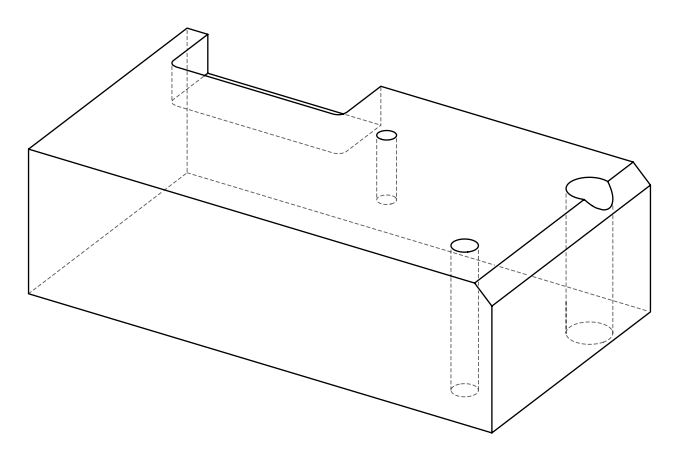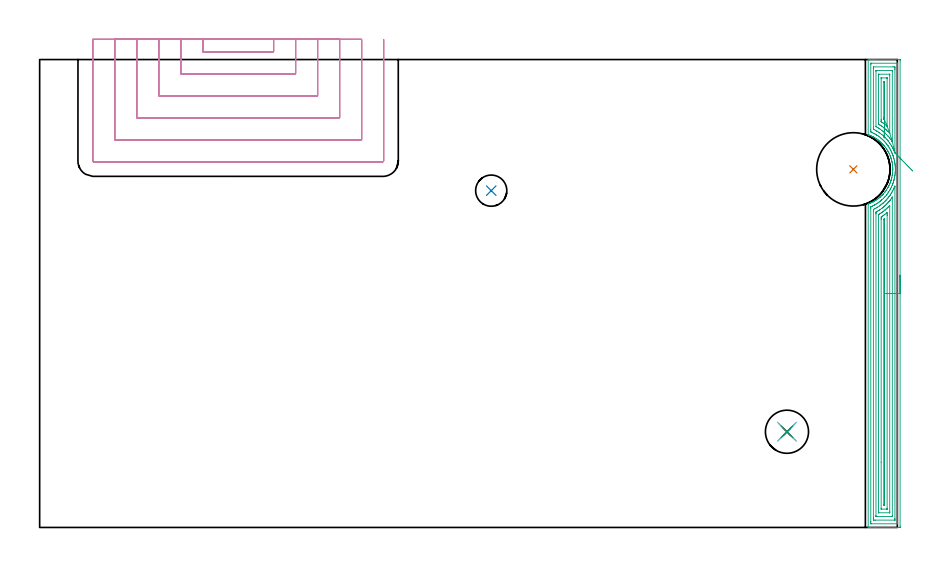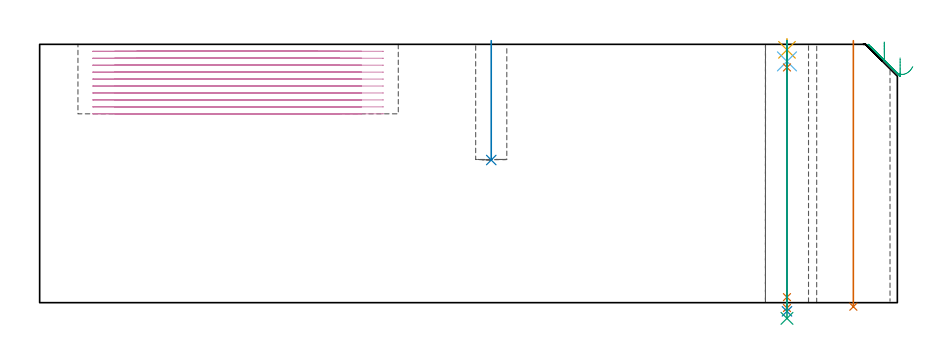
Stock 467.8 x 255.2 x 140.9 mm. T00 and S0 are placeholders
(PLAN: 9 operations, 8 tool changes, 57.5 min)
(1 INDEXABLE_INSERT_DRILL_THROUGH_HOLE_FROM_SOLID | STEP1HOLE_1 | NXT0302_035 | 0.58 min | 176952 mm3)
(2 INDEXABLE_INSERT_DRILL_BLIND_HOLE_FROM_SOLID | STEP1POCKET | NXT0302_005 | 0.26 min | 14244 mm3)
(3 AREA_MILL | FG_CHAMFER_SURFACE | UGT0205_001 | 13.55 min | 36589 mm3)
(4 MILL_SLOT | SLOT_PARTIAL_RECTANGULAR | NXT0201_012 | Follow Part, ap 4, ae 75% | 41.2 min | 420664 mm3)
(5 SPOT_DRILL | STEP1HOLE | NXT0321_9005460120000 | 0.05 min | 205 mm3)
(6 DRILL_BLIND_HOLE_INTO_CENTER | STEP1HOLE | NXT0301_033 | 0.05 min | 196 mm3)
(7 GUN_DRILL_THROUGH_HOLE | STEP1HOLE | UGT0307_002 | 0.63 min | 3664 mm3)
(8 SPADE_DRILL_TO_ENLARGE_THROUGH_HOLE | STEP1HOLE | UGT0306_005 | 0.59 min | 19128 mm3)
(9 DRILL_TO_ENLARGE_THROUGH_HOLE | STEP1HOLE | UGT0301_056 | 0.61 min | 37876 mm3)
(TOOL NXT0302_035 | Index. Insert Drill 40mm [880-D4000L40-05] | D40 PA176 FL200 Z2)
(TOOL NXT0302_005 | Index. Insert Drill 17mm [880-D1700L20-05] | D17 PA176 FL85 Z2)
(TOOL UGT0205_001 | Chamfer Mill 20 x 3 x 45 deg. | D20 FL50 Z2)
(TOOL NXT0201_012 | ENDMILL 16mm [2P460-1600-NA 1630] | D16 FL38 Z6)
(TOOL NXT0321_9005460120000 | NC Spot Drill, 142deg, 12mm, Carbide, Uncoated | D12 PA142 FL30 Z2)
(TOOL NXT0301_033 | Carbide Drill 6.2mm [860.1-0620-031A1-MM 2214] | D6.2 PA140 FL53 Z2)
(TOOL UGT0307_002 | Gun Drill 6 mm | D6 PA130 FL24 Z1)
(TOOL UGT0306_005 | Spade Drill 14.5mm | D14.5 PA132 FL10 Z2)
(TOOL UGT0301_056 | Twist Drill 23.5 mm | D23.5 PA118 FL155 Z2)
(OP 1 INDEXABLE_INSERT_DRILL_THROUGH_HOLE_FROM_SOLID)
G17 G21 G94 G90
T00 M6
G54
G17 G0 G90 X443.8 Y195.3 S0 M3
G43 Z150.9 H1
G94 G81 G98 Z-2.198 F250. R142.9
G80
M5
M2
(OP 2 INDEXABLE_INSERT_DRILL_BLIND_HOLE_FROM_SOLID)
G17 G21 G94 G90
T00 M6
G54
G17 G0 G90 X246.3 Y183.7 S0 M3
G43 Z150.9 H1
G94 G81 G98 Z77.8 F250. R142.9
G80
M5
M2
(OP 3 AREA_MILL)
G17 G21 G94 G90
T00 M6
G54
G17 G0 G90 X469.3 Y137.6 S1061 M3
G43 Z150.9 H0
Z133.5
G94 G1 Y137.562 Z132.628 F250.
Y137.448 Z131.764
Y137.259 Z130.912
Y136.997 Z130.08
Y136.663 Z129.274
Y136.26 Z128.5
Y135.792 Z127.764
Y135.26 Z127.072
Y134.671 Z126.429
Y134.028 Z125.84
Y133.336 Z125.308
Y132.6 Z124.84
Y131.826 Z124.437
Y131.02 Z124.103
Y130.188 Z123.841
Y129.336 Z123.652
Y128.472 Z123.538
Y127.6 Z123.5
Y0.629
X469.295 Y0.115 Z123.503
X469.292 Y0.01 Z123.506
X469.183 Y0. Z123.615
X455.522 Z137.274
X453.153 Z139.642
X452.207 Z140.592
X452.053 Y0.001 Z140.74
X451.968 Y0.004 Z140.824
X451.903 Y0.01 Z140.888
X451.9 Y0.182 Z140.9
Y176.332
X451.903 Y176.412 Z140.889
X452.01 Y176.462 Z140.785
X452.277 Y176.562 Z140.523
X452.331 Y176.583 Z140.469
X452.756 Y176.744 Z140.043
X452.84 Y176.779 Z139.96
X452.864 Y176.789 Z139.935
X453.153 Y176.919 Z139.643
X453.305 Y176.986 Z139.494
X453.51 Y177.077 Z139.29
X453.591 Y177.113 Z139.206
X453.631 Y177.131 Z139.167
X453.755 Y177.186 Z139.044
X454.467 Y177.536 Z138.328
X454.666 Y177.632 Z138.134
X454.676 Y177.637 Z138.123
X454.739 Y177.673 Z138.061
X454.905 Y177.769 Z137.89
X455.026 Y177.837 Z137.772
X455.26 Y177.971 Z137.539
X455.343 Y178.019 Z137.453
X455.404 Y178.054 Z137.394
X455.537 Y178.129 Z137.262
X455.918 Y178.362 Z136.882
X456.194 Y178.531 Z136.606
X456.428 Y178.687 Z136.372
X457.096 Y179.161 Z135.704
X457.318 Y179.319 Z135.482
X457.46 Y179.424 Z135.34
X457.873 Y179.759 Z134.925
X457.972 Y179.84 Z134.824
X458.116 Y179.956 Z134.683
X458.209 Y180.031 Z134.59
X458.24 Y180.057 Z134.56
X458.41 Y180.203 Z134.387
X458.545 Y180.318 Z134.253
X459.1 Y180.831 Z133.699
X459.223 Y180.951 Z133.575
X459.286 Y181.013 Z133.511
X459.342 Y181.067 Z133.456
X459.491 Y181.211 Z133.308
X459.527 Y181.25 Z133.272
X459.578 Y181.304 Z133.219
X459.631 Y181.359 Z133.168
X459.812 Y181.548 Z132.987
X459.87 Y181.61 Z132.926
X459.932 Y181.673 Z132.867
X459.99 Y181.735 Z132.809
X460.09 Y181.846 Z132.708
X460.162 Y181.926 Z132.634
X460.246 Y182.018 Z132.553
X460.325 Y182.105 Z132.474
X460.881 Y182.768 Z131.918
X461.038 Y182.964 Z131.76
X461.066 Y182.998 Z131.733
X461.428 Y183.485 Z131.368
X461.772 Y183.961 Z131.027
X462.304 Y184.785 Z130.495
X462.662 Y185.381 Z130.136
X462.83 Y185.679 Z129.967
X462.852 Y185.72 Z129.945
X463.066 Y186.124 Z129.734
X463.105 Y186.201 Z129.695
X463.288 Y186.572 Z129.509
X463.554 Y187.135 Z129.246
X463.666 Y187.399 Z129.131
X463.695 Y187.466 Z129.102
X463.896 Y187.978 Z128.903
X464.043 Y188.359 Z128.751
X464.28 Y189.032 Z128.517
X464.357 Y189.253 Z128.439
X464.371 Y189.297 Z128.425
X464.444 Y189.523 Z128.354
X464.455 Y189.566 Z128.342
X464.503 Y189.744 Z128.292
X464.543 Y189.883 Z128.255
X464.596 Y190.076 Z128.202
X464.614 Y190.146 Z128.182
X464.624 Y190.191 Z128.17
X464.68 Y190.419 Z128.117
X464.782 Y190.842 Z128.015
X464.828 Y191.04 Z127.965
X464.992 Y191.879 Z127.805
X465.001 Y191.933 Z127.793
X465.007 Y191.979 Z127.785
X465.138 Y192.827 Z127.661
X465.139 Y192.84 Z127.66
X465.224 Y193.72 Z127.567
X465.282 Y194.614 Z127.515
X465.293 Y195.061 Z127.501
X465.292 Y195.321 Z127.499
Y195.556 Z127.501
X465.286 Y195.939 Z127.512
X465.285 Y195.954
X465.262 Y196.401 Z127.534
X465.189 Y197.294 Z127.606
X465.182 Y197.344 Z127.611
X465.132 Y197.758 Z127.665
X465.078 Y198.188 Z127.717
X464.93 Y199.081 Z127.868
X464.835 Y199.515 Z127.963
X464.82 Y199.58 Z127.976
X464.792 Y199.712 Z128.006
X464.733 Y199.975 Z128.062
X464.604 Y200.474 Z128.189
X464.557 Y200.668 Z128.243
X464.543 Y200.724 Z128.257
X464.504 Y200.869 Z128.292
X464.336 Y201.421 Z128.462
X464.324 Y201.458 Z128.475
X464.221 Y201.762 Z128.577
X464.159 Y201.929 Z128.64
X464.033 Y202.262 Z128.761
X463.958 Y202.468 Z128.84
X463.943 Y202.509 Z128.856
X463.888 Y202.656 Z128.909
X463.553 Y203.466 Z129.245
X463.515 Y203.549 Z129.282
X463.488 Y203.604 Z129.309
X463.396 Y203.794 Z129.404
X463.374 Y203.838 Z129.425
X463.077 Y204.443 Z129.72
X462.79 Y204.981 Z130.009
X462.662 Y205.22 Z130.136
X462.595 Y205.336 Z130.202
X462.323 Y205.785 Z130.473
X462.043 Y206.23 Z130.754
X461.771 Y206.637 Z131.026
X461.425 Y207.123 Z131.374
X461.044 Y207.621 Z131.756
X460.881 Y207.833 Z131.918
X460.746 Y208.001 Z132.052
X460.733 Y208.017 Z132.064
X460.365 Y208.445 Z132.432
X460.298 Y208.521 Z132.5
X460.162 Y208.672 Z132.633
X459.996 Y208.861 Z132.802
X459.952 Y208.91 Z132.847
X459.895 Y208.968 Z132.903
X459.529 Y209.345 Z133.269
X459.122 Y209.749 Z133.675
X459.068 Y209.804 Z133.73
X459.003 Y209.863 Z133.795
X458.848 Y210.003 Z133.948
X458.641 Y210.192 Z134.156
X458.209 Y210.572 Z134.59
X458.062 Y210.697 Z134.737
X457.987 Y210.757 Z134.813
X457.318 Y211.281 Z135.481
X457.222 Y211.353 Z135.576
X457.109 Y211.438 Z135.689
X456.897 Y211.591 Z135.901
X456.657 Y211.753 Z136.14
X456.427 Y211.909 Z136.371
X455.53 Y212.484 Z137.269
X454.645 Y212.974 Z138.153
X454.555 Y213.021 Z138.243
X454.467 Y213.067 Z138.329
X454.326 Y213.141 Z138.473
X454.251 Y213.181 Z138.549
X454.201 Y213.205 Z138.599
X454.029 Y213.29 Z138.767
X453.853 Y213.378 Z138.945
X453.755 Y213.423 Z139.044
X453.716 Y213.439 Z139.084
X453.248 Y213.639 Z139.552
X452.864 Y213.802 Z139.935
X452.649 Y213.886 Z140.151
X452.46 Y213.96 Z140.339
X452.277 Y214.031 Z140.518
X452.093 Y214.105 Z140.703
X451.903 Y214.188 Z140.889
X451.9 Y214.333 Z140.9
Y255.018
X451.903 Y255.19 Z140.888
X452.051 Y255.197 Z140.741
X452.207 Y255.2 Z140.592
X452.439 Z140.361
X453.153 Z139.642
X454.386 Z138.411
X454.905 Z137.889
X455.522 Z137.274
X468.923 Z123.874
X469.186 Y255.197 Z123.612
X469.292 Y255.19 Z123.506
X469.299 Y255.081 Z123.499
X469.3 Y254.571 Z123.5
Y127.6
X467.886 Z124.914
X467.885 Y2.583 Z124.915
X467.884 Y2.418 Z124.916
X467.88 Y2.054 Z124.92
X467.879 Y2.017 Z124.921
X467.825 Y2.01 Z124.975
X467.716 Y2.005 Z125.084
X467.579 Y2.001 Z125.221
X453.561 Z139.239
X453.379 Y2.007 Z139.421
X453.345 Y2.01 Z139.455
X453.321 Y2.018 Z139.479
X453.32 Y2.059 Z139.48
X453.316 Y2.252 Z139.484
X453.315 Y2.418 Z139.485
X453.314 Y3.147 Z139.486
Y174.096
X453.316 Y174.824 Z139.484
X453.318 Y174.866 Z139.482
X453.321 Y174.881 Z139.479
X453.334 Y174.891 Z139.466
X453.535 Y174.99 Z139.265
X453.878 Y175.145 Z138.922
X454.029 Y175.215 Z138.771
X454.477 Y175.428 Z138.323
X454.905 Y175.636 Z137.895
X455.068 Y175.718 Z137.732
X455.382 Y175.885 Z137.418
X455.638 Y176.031 Z137.162
X455.781 Y176.114 Z137.019
X456.193 Y176.358 Z136.607
X456.657 Y176.637 Z136.143
X456.744 Y176.691 Z136.056
X456.88 Y176.779 Z135.92
X457.268 Y177.049 Z135.532
X457.534 Y177.236 Z135.266
X457.785 Y177.416 Z135.015
X458.138 Y177.673 Z134.662
X458.291 Y177.794 Z134.509
X458.41 Y177.89 Z134.39
X458.777 Y178.192 Z134.023
X459.231 Y178.567 Z133.569
X459.261 Y178.593 Z133.539
X459.286 Y178.615 Z133.514
X460.187 Y179.461 Z132.613
X460.607 Y179.901 Z132.193
X461.038 Y180.354 Z131.762
X461.835 Y181.29 Z130.965
X461.853 Y181.312 Z130.947
X461.914 Y181.392 Z130.886
X462.235 Y181.816 Z130.565
X462.479 Y182.144 Z130.321
X462.611 Y182.327 Z130.189
X462.79 Y182.583 Z130.01
X462.97 Y182.854 Z129.83
X463.089 Y183.038 Z129.711
X463.654 Y183.941 Z129.146
X463.666 Y183.963 Z129.134
X463.972 Y184.514 Z128.828
X464.14 Y184.826 Z128.66
X464.278 Y185.096 Z128.522
X464.543 Y185.626 Z128.257
X464.627 Y185.807 Z128.173
X464.971 Y186.614 Z127.829
X465.268 Y187.354 Z127.532
X465.351 Y187.578 Z127.449
X465.419 Y187.773 Z127.381
X465.578 Y188.24 Z127.222
X465.632 Y188.403 Z127.168
X465.789 Y188.919 Z127.011
X465.896 Y189.297 Z126.904
X465.945 Y189.476 Z126.855
X465.981 Y189.618 Z126.819
X466.12 Y190.191 Z126.68
X466.139 Y190.271 Z126.661
X466.306 Y191.085 Z126.494
X466.376 Y191.49 Z126.424
X466.433 Y191.839 Z126.367
X466.453 Y191.979 Z126.347
X466.539 Y192.624 Z126.261
X466.566 Y192.874 Z126.234
X466.621 Y193.435 Z126.179
X466.645 Y193.768 Z126.155
X466.675 Y194.274 Z126.125
X466.693 Y194.662 Z126.107
X466.703 Y195.139 Z126.097
Y195.556
X466.692 Y196.045 Z126.108
X466.673 Y196.45 Z126.127
X466.634 Y196.998 Z126.166
X466.604 Y197.344 Z126.196
X466.536 Y197.992 Z126.264
X466.506 Y198.239 Z126.294
X466.457 Y198.597 Z126.343
X466.391 Y199.035 Z126.409
X466.375 Y199.133 Z126.425
X466.295 Y199.6 Z126.505
X466.204 Y200.027 Z126.596
X466.192 Y200.079 Z126.608
X466.177 Y200.147 Z126.623
X465.989 Y200.921 Z126.811
X465.884 Y201.341 Z126.916
X465.75 Y201.815 Z127.05
X465.493 Y202.633 Z127.307
X465.466 Y202.709 Z127.334
X465.419 Y202.84 Z127.381
X465.212 Y203.393 Z127.588
X465.179 Y203.481 Z127.621
X465.131 Y203.604 Z127.669
X464.926 Y204.106 Z127.874
X464.758 Y204.498 Z128.042
X464.543 Y204.957 Z128.257
X464.328 Y205.392 Z128.472
X464.102 Y205.841 Z128.698
X463.86 Y206.286 Z128.94
X463.666 Y206.629 Z129.134
X463.331 Y207.18 Z129.469
X462.79 Y208.022 Z130.01
X462.755 Y208.074 Z130.045
X462.664 Y208.204 Z130.136
X462.092 Y208.968 Z130.708
X461.914 Y209.198 Z130.886
X461.62 Y209.563 Z131.18
X461.367 Y209.863 Z131.433
X461.038 Y210.233 Z131.762
X460.55 Y210.757 Z132.25
X460.162 Y211.15 Z132.638
X459.642 Y211.651 Z133.158
X459.286 Y211.972 Z133.514
X458.983 Y212.236 Z133.817
X458.617 Y212.545 Z134.183
X458.41 Y212.709 Z134.39
X457.742 Y213.227 Z135.058
X457.534 Y213.375 Z135.266
X457.441 Y213.439 Z135.359
X456.657 Y213.954 Z136.143
X456.43 Y214.101 Z136.37
X456.062 Y214.333 Z136.738
X455.781 Y214.492 Z137.019
X455.44 Y214.682 Z137.36
X454.905 Y214.962 Z137.895
X454.39 Y215.228 Z138.41
X453.46 Y215.645 Z139.34
X453.321 Y215.708 Z139.479
X453.317 Y215.955 Z139.483
X453.315 Y216.122 Z139.485
X453.314 Y216.851 Z139.486
X453.315 Y252.617 Z139.485
X453.316 Y252.782 Z139.484
X453.32 Y253.146 Z139.48
X453.321 Y253.183 Z139.479
X453.375 Y253.19 Z139.425
X453.484 Y253.195 Z139.316
X453.621 Y253.199 Z139.179
X467.639 Z125.161
X467.821 Y253.193 Z124.979
X467.856 Y253.19 Z124.944
X467.879 Y253.182 Z124.921
X467.881 Y253.141 Z124.92
X467.884 Y252.948 Z124.916
X467.885 Y252.782 Z124.915
X467.886 Y252.053 Z124.914
Y127.6
X466.472 Z126.328
X466.471 Y4.92 Z126.329
X466.469 Y4.206 Z126.331
X466.467 Y4.031 Z126.333
X466.465 Y4.01 Z126.335
X466.446 Y4.007 Z126.354
X466.396 Y4.003 Z126.404
X466.295 Y4.001 Z126.505
X455.781 Y4. Z137.019
X455.103 Y4.004 Z137.697
X454.905 Y4.01 Z137.895
X454.735 Y4.035 Z138.065
X454.732 Y4.206 Z138.068
X454.73 Y4.385 Z138.07
X454.729 Y5.1 Z138.071
X454.728 Y5.281 Z138.072
X454.729 Y172.488 Z138.071
X454.733 Y173.202 Z138.067
X454.735 Y173.376 Z138.065
X454.74 Y173.428 Z138.06
X454.782 Y173.451 Z138.018
X454.905 Y173.515 Z137.895
X455.286 Y173.708 Z137.514
X455.781 Y173.961 Z137.019
X455.868 Y174.007 Z136.932
X456.029 Y174.096 Z136.771
X456.43 Y174.329 Z136.37
X456.657 Y174.464 Z136.143
X456.981 Y174.66 Z135.819
X457.515 Y174.99 Z135.285
X457.526 Y174.998 Z135.274
X458.045 Y175.363 Z134.755
X458.41 Y175.621 Z134.39
X458.561 Y175.73 Z134.239
X458.771 Y175.885 Z134.029
X459.061 Y176.114 Z133.739
X459.286 Y176.296 Z133.514
X459.548 Y176.511 Z133.252
X459.87 Y176.779 Z132.93
X460.027 Y176.916 Z132.773
X460.162 Y177.038 Z132.638
X460.488 Y177.34 Z132.312
X460.841 Y177.673 Z131.959
X460.942 Y177.771 Z131.858
X461.038 Y177.867 Z131.762
X461.379 Y178.22 Z131.421
X461.711 Y178.567 Z131.089
X461.81 Y178.674 Z130.99
X461.914 Y178.79 Z130.886
X462.223 Y179.146 Z130.577
X462.494 Y179.461 Z130.306
X462.63 Y179.625 Z130.17
X462.79 Y179.822 Z130.01
X463.022 Y180.119 Z129.778
X463.203 Y180.355 Z129.597
X463.402 Y180.625 Z129.398
X463.666 Y180.988 Z129.134
X463.773 Y181.14 Z129.027
X463.848 Y181.25 Z128.952
X464.124 Y181.677 Z128.676
X464.424 Y182.144 Z128.376
X464.47 Y182.218 Z128.33
X464.543 Y182.337 Z128.257
X464.8 Y182.775 Z128.
X464.951 Y183.038 Z127.849
X465.119 Y183.343 Z127.681
X465.434 Y183.932 Z127.366
X465.715 Y184.524 Z127.085
X465.855 Y184.826 Z126.945
X465.992 Y185.135 Z126.808
X466.245 Y185.72 Z126.555
X466.26 Y185.756 Z126.54
X466.295 Y185.841 Z126.505
X466.465 Y186.226 Z126.335
X466.469 Y185.901 Z126.331
X466.471 Y185.72 Z126.329
X466.472 Y127.6 Z126.328
X465.057 Z127.743
Y6.364
X465.055 Y6.188 Z127.745
X465.052 Y6.049 Z127.748
X465.05 Y6.013 Z127.75
X465.031 Y6.009 Z127.769
X464.978 Y6.006 Z127.822
X464.543 Y6. Z128.257
X456.657 Z136.143
X456.223 Y6.004 Z136.577
X456.17 Y6.007 Z136.63
X456.149 Y6.01 Z136.651
X456.148 Y6.026 Z136.652
X456.144 Y6.09 Z136.656
X456.143 Y6.15 Z136.657
Y6.52
Y171.045
X456.144 Y171.414 Z136.656
X456.148 Y171.934 Z136.652
X456.15 Y172.007 Z136.65
X456.197 Y172.036 Z136.603
X456.318 Y172.106 Z136.482
X456.674 Y172.308 Z136.126
X457.219 Y172.629 Z135.581
X457.534 Y172.819 Z135.266
X457.768 Y172.963 Z135.032
X458.145 Y173.202 Z134.655
X458.303 Y173.311 Z134.497
X458.41 Y173.385 Z134.39
X459.337 Y174.044 Z133.463
X459.407 Y174.096 Z133.393
X459.831 Y174.434 Z132.969
X460.162 Y174.702 Z132.638
X460.319 Y174.831 Z132.481
X460.51 Y174.99 Z132.29
X460.794 Y175.24 Z132.006
X461.038 Y175.459 Z131.762
X461.257 Y175.661 Z131.543
X461.495 Y175.885 Z131.305
X461.71 Y176.093 Z131.09
X461.914 Y176.297 Z130.886
X462.15 Y176.538 Z130.65
X462.382 Y176.779 Z130.418
X462.581 Y176.993 Z130.219
X462.79 Y177.222 Z130.01
X463. Y177.459 Z129.8
X463.185 Y177.673 Z129.615
X463.408 Y177.937 Z129.392
X463.666 Y178.249 Z129.134
X463.807 Y178.424 Z128.993
X463.919 Y178.567 Z128.881
X464.19 Y178.927 Z128.61
X464.543 Y179.4 Z128.257
X464.568 Y179.435 Z128.232
X464.587 Y179.461 Z128.213
X464.99 Y180.047 Z127.81
X465.046 Y180.124 Z127.754
X465.051 Y180.128 Z127.749
X465.053 Y180.127 Z127.747
X465.056 Y180.086 Z127.744
X465.057 Y180.035 Z127.743
Y179.962
Y127.6
X463.643 Z129.157
Y8.677
X463.64 Y8.242 Z129.16
X463.636 Y8.026 Z129.164
X463.633 Y8.01 Z129.167
X463.606 Y8.006 Z129.194
X463.548 Y8.002 Z129.252
X463.453 Y8. Z129.347
X457.671 Y8.001 Z135.129
X457.618 Y8.002 Z135.182
X457.58 Y8.007 Z135.22
X457.564 Y8.011 Z135.236
X457.562 Y8.029 Z135.238
X457.559 Y8.236 Z135.241
X457.557 Y8.653 Z135.243
Y170.52
X457.562 Y170.627 Z135.238
X457.564 Y170.649 Z135.236
X457.591 Y170.67 Z135.209
X457.653 Y170.711 Z135.147
X457.828 Y170.818 Z134.972
X458.009 Y170.929 Z134.791
X458.41 Y171.177 Z134.39
X458.553 Y171.268 Z134.247
X458.779 Y171.414 Z134.021
X459.081 Y171.623 Z133.719
X459.286 Y171.768 Z133.514
X459.598 Y171.989 Z133.202
X460.042 Y172.308 Z132.758
X460.111 Y172.36 Z132.689
X460.162 Y172.4 Z132.638
X460.601 Y172.754 Z132.199
X461.038 Y173.108 Z131.762
X461.089 Y173.15 Z131.711
X461.151 Y173.202 Z131.649
X461.562 Y173.562 Z131.238
X461.914 Y173.877 Z130.886
X462.027 Y173.981 Z130.773
X462.15 Y174.096 Z130.65
X462.478 Y174.415 Z130.322
X462.79 Y174.723 Z130.01
X462.922 Y174.856 Z129.878
X463.053 Y174.99 Z129.747
X463.531 Y175.486 Z129.269
X463.636 Y175.593 Z129.164
X463.643 Y174.96 Z129.157
Y127.6
X462.229 Z130.571
X462.228 Y10.465 Z130.572
X462.226 Y10.146 Z130.574
X462.223 Y10.038 Z130.577
X462.221 Y10.01 Z130.579
X462.198 Y10.007 Z130.602
X462.142 Y10.004 Z130.658
X461.914 Y10.001 Z130.886
X459.286 Z133.514
X459.134 Y10.003 Z133.666
X459.013 Y10.007 Z133.787
X458.981 Y10.01 Z133.819
X458.978 Y10.053 Z133.822
X458.975 Y10.144 Z133.825
X458.972 Y10.465 Z133.828
X458.971 Y35.58 Z133.829
X458.972 Y168.158 Z133.828
X458.975 Y168.731 Z133.825
X458.978 Y169.046 Z133.822
X458.991 Y169.341 Z133.809
X459.414 Y169.625 Z133.386
X459.857 Y169.936 Z132.943
X460.162 Y170.152 Z132.638
X460.374 Y170.303 Z132.426
X460.673 Y170.52 Z132.127
X460.881 Y170.68 Z131.919
X461.038 Y170.804 Z131.762
X461.861 Y171.468 Z130.939
X461.914 Y171.508 Z130.886
X462.222 Y171.719 Z130.578
X462.225 Y171.414 Z130.575
X462.228 Y171.094 Z130.572
X462.229 Y170.52 Z130.571
Y170.198
Y127.6
X460.815 Z131.985
X460.814 Y12.482 Z131.986
X460.813 Y12.253 Z131.987
X460.809 Y12.035 Z131.991
X460.808 Y12.014 Z131.992
X460.797 Y12.01 Z132.003
X460.765 Y12.004 Z132.035
X460.724 Y12.002 Z132.076
X460.407 Y12.003 Z132.393
X460.398 Y12.01 Z132.402
X460.392 Y12.018 Z132.408
X460.388 Y12.253 Z132.412
X460.386 Y12.481 Z132.414
Y167.837
X460.387 Y167.964 Z132.413
X460.39 Y168.031 Z132.41
X460.392 Y168.059 Z132.408
X460.439 Y168.099 Z132.361
X460.56 Y168.192 Z132.24
X460.636 Y168.248 Z132.164
X460.696 Y168.291 Z132.104
X460.754 Y168.33 Z132.046
X460.8 Y168.357 Z132.
X460.807 Y168.359 Z131.993
X460.809 Y168.354 Z131.991
X460.812 Y168.321 Z131.988
X460.814 Y168.066 Z131.986
X460.815 Y127.6 Z131.985
Y126.728 Z132.023
Y125.864 Z132.137
Y125.012 Z132.326
Y124.18 Z132.588
Y123.374 Z132.922
Y122.6 Z133.325
Y121.864 Z133.794
Y121.172 Z134.325
Y120.529 Z134.914
Y119.94 Z135.557
Y119.408 Z136.25
Y118.94 Z136.985
Y118.537 Z137.759
Y118.203 Z138.565
Y117.941 Z139.397
Y117.752 Z140.249
Y117.638 Z141.114
Y117.6 Z141.985
G0 Z150.9
X476.216 Y194.373
Z128.79
G1 X475.844 Y194.752 Z128.098
X475.432 Y195.173 Z127.455
X474.982 Y195.632 Z126.865
X474.497 Y196.126 Z126.334
X473.982 Y196.652 Z125.865
X473.441 Y197.204 Z125.462
X472.877 Y197.78 Z125.128
X472.295 Y198.374 Z124.865
X471.699 Y198.983 Z124.676
X471.093 Y199.6 Z124.562
X470.483 Y200.223 Z124.524
X469.873 Y200.845 Z124.562
X469.268 Y201.463 Z124.676
X468.672 Y202.072 Z124.864
X468.09 Y202.666 Z125.126
X467.525 Y203.242 Z125.46
X466.984 Y203.794 Z125.863
X466.469 Y204.32 Z126.331
X466.465 Y204.324 Z126.335
X466.397 Y204.498 Z126.403
X466.295 Y204.754 Z126.505
X466.026 Y205.392 Z126.774
X465.803 Y205.893 Z126.997
X465.613 Y206.286 Z127.187
X465.419 Y206.678 Z127.381
X465.249 Y207.007 Z127.551
X465.158 Y207.18 Z127.642
X464.835 Y207.776 Z127.965
X464.658 Y208.074 Z128.142
X464.543 Y208.263 Z128.257
X464.089 Y208.968 Z128.711
X463.666 Y209.6 Z129.134
X463.478 Y209.863 Z129.322
X462.89 Y210.656 Z129.91
X462.81 Y210.757 Z129.99
X462.79 Y210.781 Z130.01
X462.398 Y211.248 Z130.402
X462.054 Y211.651 Z130.746
X461.914 Y211.805 Z130.886
X461.218 Y212.545 Z131.582
X461.038 Y212.724 Z131.762
X460.294 Y213.439 Z132.506
X460.162 Y213.557 Z132.638
X459.391 Y214.227 Z133.409
X459.286 Y214.311 Z133.514
X459.258 Y214.333 Z133.542
X458.41 Y214.979 Z134.39
X458.067 Y215.228 Z134.733
X457.534 Y215.58 Z135.266
X456.657 Y216.152 Z136.143
X456.586 Y216.195 Z136.214
X455.781 Y216.629 Z137.019
X455.059 Y217.016 Z137.741
X454.905 Y217.092 Z137.895
X454.76 Y217.164 Z138.04
X454.737 Y217.184 Z138.063
X454.734 Y217.191 Z138.066
X454.729 Y217.91 Z138.071
Y218.09
Y250.28
X454.731 Y250.994 Z138.069
X454.733 Y251.169 Z138.067
X454.735 Y251.19 Z138.065
X454.754 Y251.193 Z138.046
X454.804 Y251.197 Z137.996
X454.905 Y251.199 Z137.895
X465.419 Z127.381
X466.097 Y251.196 Z126.703
X466.295 Y251.19 Z126.505
X466.465 Y251.165 Z126.335
X466.468 Y250.994 Z126.332
X466.47 Y250.815 Z126.33
X466.471 Y250.1 Z126.329
X466.472 Y249.919 Z126.328
X466.471 Y204.498 Z126.329
X466.469 Y204.32 Z126.331
X465.051 Y210.47 Z127.749
X465.047 Y210.472 Z127.753
X465.015 Y210.513 Z127.785
X464.964 Y210.585 Z127.836
X464.845 Y210.757 Z127.955
X464.543 Y211.183 Z128.257
X464.196 Y211.651 Z128.604
X463.666 Y212.343 Z129.134
X463.503 Y212.545 Z129.297
X462.79 Y213.381 Z130.01
X462.738 Y213.439 Z130.062
X461.914 Y214.306 Z130.886
X461.887 Y214.333 Z130.913
X461.448 Y214.752 Z131.352
X461.038 Y215.14 Z131.762
X460.943 Y215.228 Z131.857
X460.162 Y215.892 Z132.638
X459.886 Y216.122 Z132.914
X459.286 Y216.581 Z133.514
X458.7 Y217.016 Z134.1
X458.41 Y217.211 Z134.39
X457.867 Y217.57 Z134.933
X457.534 Y217.784 Z135.266
X457.335 Y217.91 Z135.465
X456.225 Y218.541 Z136.575
X456.162 Y218.579 Z136.638
X456.149 Y218.59 Z136.651
X456.147 Y218.6 Z136.653
X456.145 Y218.629 Z136.655
X456.143 Y218.804 Z136.657
Y248.836
X456.145 Y249.012 Z136.655
X456.148 Y249.151 Z136.652
X456.15 Y249.187 Z136.65
X456.169 Y249.191 Z136.631
X456.222 Y249.194 Z136.578
X456.657 Y249.2 Z136.143
X464.543 Z128.257
X464.977 Y249.196 Z127.823
X465.03 Y249.193 Z127.77
X465.051 Y249.19 Z127.749
X465.052 Y249.174 Z127.748
X465.056 Y249.11 Z127.744
X465.057 Y249.05 Z127.743
Y248.68
Y210.757
X465.056 Y210.557 Z127.745
X465.053 Y210.475 Z127.747
X465.051 Y210.47 Z127.749
X463.637 Y215.008 Z129.163
X463.621 Y215.016 Z129.179
X463.585 Y215.048 Z129.215
X463.55 Y215.082 Z129.25
X462.79 Y215.866 Z130.01
X462.536 Y216.122 Z130.264
X461.914 Y216.71 Z130.886
X461.58 Y217.016 Z131.22
X461.038 Y217.479 Z131.762
X460.519 Y217.91 Z132.281
X460.162 Y218.185 Z132.638
X459.341 Y218.804 Z133.459
X459.286 Y218.842 Z133.514
X459.178 Y218.915 Z133.622
X458.41 Y219.417 Z134.39
X458.241 Y219.526 Z134.559
X457.973 Y219.698 Z134.827
X457.648 Y219.899 Z135.152
X457.568 Y219.949 Z135.232
X457.564 Y219.972 Z135.236
X457.561 Y220.025 Z135.239
X457.558 Y220.134 Z135.242
X457.557 Y220.569 Z135.243
Y246.523
X457.561 Y246.958 Z135.239
X457.564 Y247.174 Z135.236
X457.567 Y247.19 Z135.233
X457.594 Y247.194 Z135.206
X457.652 Y247.197 Z135.148
X457.747 Y247.2 Z135.053
X463.529 Y247.199 Z129.271
X463.582 Y247.197 Z129.218
X463.62 Y247.192 Z129.18
X463.636 Y247.189 Z129.164
X463.637 Y247.171 Z129.163
X463.641 Y246.964 Z129.159
X463.643 Y246.547 Z129.157
Y215.228
X463.637 Y215.008 Z129.163
X462.221 Y218.824 Z130.579
X462.211 Y218.83 Z130.589
X462.181 Y218.851 Z130.619
X461.16 Y219.698 Z131.64
X461.038 Y219.793 Z131.762
X460.664 Y220.08 Z132.136
X460.162 Y220.452 Z132.638
X459.969 Y220.593 Z132.831
X459.286 Y221.051 Z133.514
X459.027 Y221.227 Z133.773
X458.989 Y221.254 Z133.811
X458.978 Y221.296 Z133.822
X458.975 Y221.38 Z133.825
X458.973 Y221.487 Z133.827
X458.971 Y222.06 Z133.829
Y222.381
X458.972 Y244.735 Z133.828
X458.974 Y245.053 Z133.826
X458.977 Y245.162 Z133.823
X458.979 Y245.19 Z133.821
X459.002 Y245.193 Z133.798
X459.058 Y245.196 Z133.742
X459.286 Y245.199 Z133.514
X461.914 Z130.886
X462.066 Y245.197 Z130.734
X462.187 Y245.192 Z130.613
X462.219 Y245.19 Z130.581
X462.222 Y245.147 Z130.578
X462.225 Y245.056 Z130.575
X462.228 Y244.735 Z130.572
X462.229 Y219.125 Z130.571
Y219.008
X462.227 Y218.943 Z130.573
X462.221 Y218.824 Z130.579
X460.808 Y222.255 Z131.992
X460.753 Y222.286 Z132.047
X460.611 Y222.381 Z132.189
X460.432 Y222.51 Z132.368
X460.392 Y222.547 Z132.408
X460.391 Y222.609 Z132.409
X460.386 Y223.046 Z132.414
Y223.275
X460.385 Y223.713 Z132.415
X460.386 Y242.718 Z132.414
X460.387 Y242.947 Z132.413
X460.388 Y243.03 Z132.412
X460.392 Y243.166 Z132.408
X460.763 Y243.196 Z132.037
X460.792 Y243.197 Z132.008
X460.802 Y243.19 Z131.998
X460.808 Y243.182 Z131.992
X460.811 Y242.947 Z131.989
X460.814 Y242.508 Z131.986
X460.815 Y242.28 Z131.985
X460.814 Y223.047 Z131.986
X460.813 Y222.61 Z131.987
X460.81 Y222.381 Z131.99
X460.808 Y222.255 Z131.992
X460.791 Y221.384 Z132.047
X460.774 Y220.522 Z132.178
X460.758 Y219.674 Z132.383
X460.742 Y218.847 Z132.661
X460.726 Y218.048 Z133.011
X460.712 Y217.283 Z133.428
X460.697 Y216.556 Z133.911
X460.684 Y215.875 Z134.456
X460.672 Y215.243 Z135.058
X460.661 Y214.666 Z135.712
X460.651 Y214.149 Z136.414
X460.642 Y213.695 Z137.159
X460.634 Y213.307 Z137.941
X460.628 Y212.989 Z138.753
X460.623 Y212.743 Z139.59
X460.62 Y212.571 Z140.445
X460.618 Y212.474 Z141.312
Y212.452 Z142.184
G0 Z150.9
M5
M2
(OP 4 MILL_SLOT)
G17 G21 G94 G90
T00 M6
G54
G17 G0 G90 X88.9 Y266.2 S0 M3
G43 Z150.9 H1
Z137.11
G94 G1 Y263.2 F250.
Y259.5 F500.
X127.6
Y263.2
Y266.2 F250.
X76.9
Y263.2
Y247.5 F500.
X139.6
Y263.2
Y266.2 F250.
X64.9
Y263.2
Y235.5 F500.
X151.6
Y263.2
Y266.2 F250.
X52.9
Y263.2
Y223.5 F500.
X163.6
Y263.2
Y266.2 F250.
X40.9
Y263.2
Y211.5 F500.
X175.6
Y263.2
Y266.2 F250.
X28.9
Y263.2
Y199.9 F500.
G3 X29.3 Y199.5 R0.4
G1 X187.2
G3 X187.6 Y199.9 R0.4
G1 Y263.2
Y266.2 F250.
G0 X88.9 Z133.32
G1 Y263.2
Y259.5 F500.
X127.6
Y263.2
Y266.2 F250.
X76.9
Y263.2
Y247.5 F500.
X139.6
Y263.2
Y266.2 F250.
X64.9
Y263.2
Y235.5 F500.
X151.6
Y263.2
Y266.2 F250.
X52.9
Y263.2
Y223.5 F500.
X163.6
Y263.2
Y266.2 F250.
X40.9
Y263.2
Y211.5 F500.
X175.6
Y263.2
Y266.2 F250.
X28.9
Y263.2
Y199.9 F500.
G3 X29.3 Y199.5 R0.4
G1 X187.2
G3 X187.6 Y199.9 R0.4
G1 Y263.2
Y266.2 F250.
G0 X88.9 Z129.53
G1 Y263.2
Y259.5 F500.
X127.6
Y263.2
Y266.2 F250.
X76.9
Y263.2
Y247.5 F500.
X139.6
Y263.2
Y266.2 F250.
X64.9
Y263.2
Y235.5 F500.
X151.6
Y263.2
Y266.2 F250.
X52.9
Y263.2
Y223.5 F500.
X163.6
Y263.2
Y266.2 F250.
X40.9
Y263.2
Y211.5 F500.
X175.6
Y263.2
Y266.2 F250.
X28.9
Y263.2
Y199.9 F500.
G3 X29.3 Y199.5 R0.4
G1 X187.2
G3 X187.6 Y199.9 R0.4
G1 Y263.2
Y266.2 F250.
G0 X88.9 Z125.74
G1 Y263.2
Y259.5 F500.
X127.6
Y263.2
Y266.2 F250.
X76.9
Y263.2
Y247.5 F500.
X139.6
Y263.2
Y266.2 F250.
X64.9
Y263.2
Y235.5 F500.
X151.6
Y263.2
Y266.2 F250.
X52.9
Y263.2
Y223.5 F500.
X163.6
Y263.2
Y266.2 F250.
X40.9
Y263.2
Y211.5 F500.
X175.6
Y263.2
Y266.2 F250.
X28.9
Y263.2
Y199.9 F500.
G3 X29.3 Y199.5 R0.4
G1 X187.2
G3 X187.6 Y199.9 R0.4
G1 Y263.2
Y266.2 F250.
G0 X88.9 Z121.95
G1 Y263.2
Y259.5 F500.
X127.6
Y263.2
Y266.2 F250.
X76.9
Y263.2
Y247.5 F500.
X139.6
Y263.2
Y266.2 F250.
X64.9
Y263.2
Y235.5 F500.
X151.6
Y263.2
Y266.2 F250.
X52.9
Y263.2
Y223.5 F500.
X163.6
Y263.2
Y266.2 F250.
X40.9
Y263.2
Y211.5 F500.
X175.6
Y263.2
Y266.2 F250.
X28.9
Y263.2
Y199.9 F500.
G3 X29.3 Y199.5 R0.4
G1 X187.2
G3 X187.6 Y199.9 R0.4
G1 Y263.2
Y266.2 F250.
G0 X88.9 Z118.16
G1 Y263.2
Y259.5 F500.
X127.6
Y263.2
Y266.2 F250.
X76.9
Y263.2
Y247.5 F500.
X139.6
Y263.2
Y266.2 F250.
X64.9
Y263.2
Y235.5 F500.
X151.6
Y263.2
Y266.2 F250.
X52.9
Y263.2
Y223.5 F500.
X163.6
Y263.2
Y266.2 F250.
X40.9
Y263.2
Y211.5 F500.
X175.6
Y263.2
Y266.2 F250.
X28.9
Y263.2
Y199.9 F500.
G3 X29.3 Y199.5 R0.4
G1 X187.2
G3 X187.6 Y199.9 R0.4
G1 Y263.2
Y266.2 F250.
G0 X88.9 Z114.37
G1 Y263.2
Y259.5 F500.
X127.6
Y263.2
Y266.2 F250.
X76.9
Y263.2
Y247.5 F500.
X139.6
Y263.2
Y266.2 F250.
X64.9
Y263.2
Y235.5 F500.
X151.6
Y263.2
Y266.2 F250.
X52.9
Y263.2
Y223.5 F500.
X163.6
Y263.2
Y266.2 F250.
X40.9
Y263.2
Y211.5 F500.
X175.6
Y263.2
Y266.2 F250.
X28.9
Y263.2
Y199.9 F500.
G3 X29.3 Y199.5 R0.4
G1 X187.2
G3 X187.6 Y199.9 R0.4
G1 Y263.2
Y266.2 F250.
G0 X88.9 Z110.58
G1 Y263.2
Y259.5 F500.
X127.6
Y263.2
Y266.2 F250.
X76.9
Y263.2
Y247.5 F500.
X139.6
Y263.2
Y266.2 F250.
X64.9
Y263.2
Y235.5 F500.
X151.6
Y263.2
Y266.2 F250.
X52.9
Y263.2
Y223.5 F500.
X163.6
Y263.2
Y266.2 F250.
X40.9
Y263.2
Y211.5 F500.
X175.6
Y263.2
Y266.2 F250.
X28.9
Y263.2
Y199.9 F500.
G3 X29.3 Y199.5 R0.4
G1 X187.2
G3 X187.6 Y199.9 R0.4
G1 Y263.2
Y266.2 F250.
G0 X88.9 Z106.79
G1 Y263.2
Y259.5 F500.
X127.6
Y263.2
Y266.2 F250.
X76.9
Y263.2
Y247.5 F500.
X139.6
Y263.2
Y266.2 F250.
X64.9
Y263.2
Y235.5 F500.
X151.6
Y263.2
Y266.2 F250.
X52.9
Y263.2
Y223.5 F500.
X163.6
Y263.2
Y266.2 F250.
X40.9
Y263.2
Y211.5 F500.
X175.6
Y263.2
Y266.2 F250.
X28.9
Y263.2
Y199.9 F500.
G3 X29.3 Y199.5 R0.4
G1 X187.2
G3 X187.6 Y199.9 R0.4
G1 Y263.2
Y266.2 F250.
G0 X88.9 Z103.
G1 Y263.2
Y259.5 F500.
X127.6
Y263.2
Y266.2 F250.
X76.9
Y263.2
Y247.5 F500.
X139.6
Y263.2
Y266.2 F250.
X64.9
Y263.2
Y235.5 F500.
X151.6
Y263.2
Y266.2 F250.
X52.9
Y263.2
Y223.5 F500.
X163.6
Y263.2
Y266.2 F250.
X40.9
Y263.2
Y211.5 F500.
X175.6
Y263.2
Y266.2 F250.
X28.9
Y263.2
Y199.9 F500.
G3 X29.3 Y199.5 R0.4
G1 X187.2
G3 X187.6 Y199.9 R0.4
G1 Y263.2
Y266.2 F250.
G0 Z150.9
M5
M2
(OP 5 SPOT_DRILL)
G17 G21 G94 G90
T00 M6
G54
G17 G0 G90 X407.6 Y52.2 S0 M3
G43 Z150.9 H0
G94 G81 G98 Z137.9 F250. R143.9
G80
M5
M2
(OP 6 DRILL_BLIND_HOLE_INTO_CENTER)
G17 G21 G94 G90
T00 M6
G54
G17 G0 G90 X407.6 Y52.2 S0 M3
G43 Z150.9 H1
G94 G81 G98 Z131.6 F250. R142.9
G80
M5
M2
(OP 7 GUN_DRILL_THROUGH_HOLE)
G17 G21 G94 G90
T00 M6
G54
G17 G0 G90 X407.6 Y52.2 M8
G43 Z150.9 H0
Z138.332
S716 M3
G94 G1 Z128.293 F125. M26
G4 X.084
Z3. F250.
G4 X.084
Z-2.899 F125.
G4 X.084
M5
M9
G0 Z138.332
Z150.9
M2
(OP 8 SPADE_DRILL_TO_ENLARGE_THROUGH_HOLE)
G17 G21 G94 G90
T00 M6
G54
G17 G0 G90 X407.6 Y52.2 S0 M3
G43 Z150.9 H0
G94 G73 G98 Z-4.728 F250. Q13.239 R142.9
G80
M5
M2
(OP 9 DRILL_TO_ENLARGE_THROUGH_HOLE)
G17 G21 G94 G90
T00 M6
G54
G17 G0 G90 X407.6 Y52.2 S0 M3
G43 Z150.9 H0
G94 G73 G98 Z-8.56 F250. Q21.351 R142.9
G80
M5
M2
